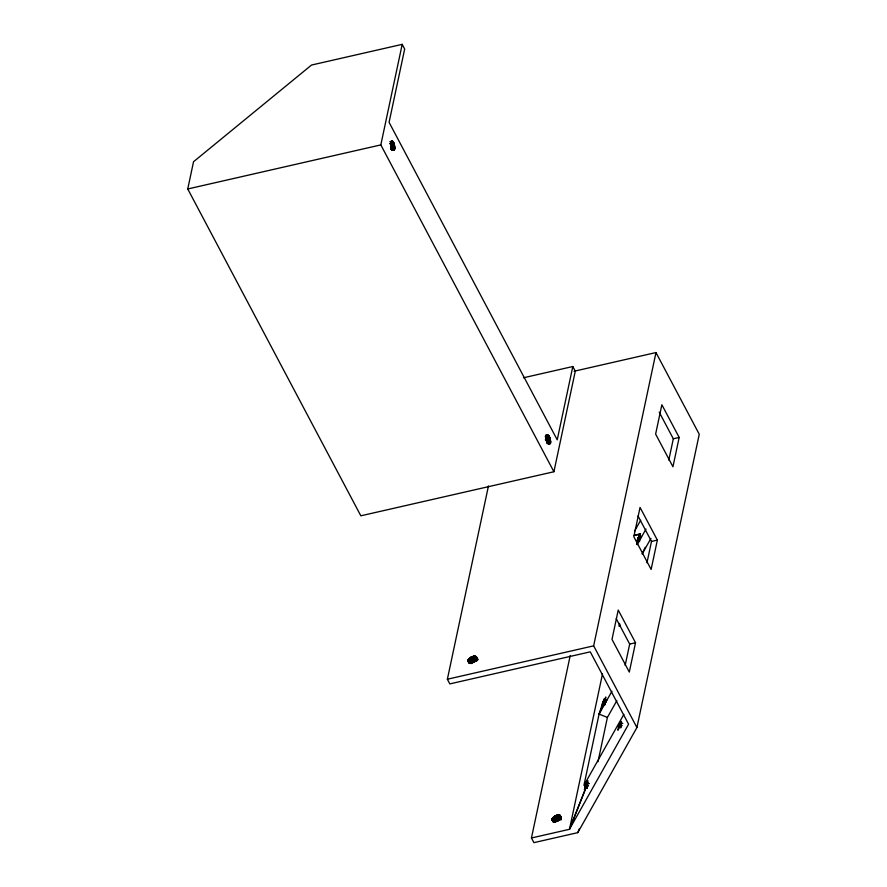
<?xml version="1.0" encoding="UTF-8"?>
<svg xmlns="http://www.w3.org/2000/svg" width="887" height="887" viewBox="0 0 887 887"><rect width="100%" height="100%" fill="white"/><g stroke="black" fill="none" stroke-linecap="round" stroke-linejoin="round"><path stroke-width="1.33" d="M394.782 148.151L393.817 143.106L391.71 140.856L390.845 143.439L391.81 147.963L393.706 150.236L394.782 148.151L391.267 148.994M550.55 442.303C550.517 439.52 549.596 433.255 545.549 435.561C549.186 432.512 544.995 439.353 547.479 441.859C548.587 447.846 554.209 440.085 547.046 443.101L550.55 442.425L548.177 443.3M473.104 656.413L475.576 661.081L473.414 656.358C482.783 664.396 460.098 664.773 470.897 657.289C483.382 651.513 471.673 670.738 469.478 658.331M557.712 815.064C567.358 822.493 544.418 824.012 554.719 816.195C567.303 809.853 556.182 829.545 553.543 817.082M572.802 366.519L575.275 371.187L553.909 471.74L360.832 515.813L187.745 188.975L193.532 161.744L311.503 65.05L402.199 44.35L404.672 49.018L389.083 122.339L557.224 439.841L572.802 366.519L523.463 377.784M553.909 471.74L380.822 144.903L402.199 44.35M574.122 371.243L655.981 352.56L699.255 434.264L636.91 727.551L577.792 832.638L533.919 842.65L531.446 837.982L569.476 829.301L628.595 724.224L590.265 651.845L449.842 683.899L447.37 679.231L488.46 485.954M531.446 837.982L570.23 655.515M636.91 727.551L593.647 645.847L655.981 352.56M586.229 787.002L584.378 789.707L585.564 784.862L587.992 780.793L587.039 785.084L569.476 829.301L602.506 673.876M597.982 761.789L607.407 717.439L616.875 700.597M625.147 665.416L629.681 644.084L616.221 618.66M646.967 562.768L651.501 541.436L638.041 516.012M668.787 460.109L673.322 438.788L659.218 412.156M635.535 642.753L629.304 672.08L611.997 639.394L618.228 610.068L635.535 642.753L629.681 644.084M657.356 540.094L651.125 569.432L633.817 536.746L640.048 507.419L657.356 540.094L651.501 541.436M679.176 437.446L672.945 466.773L655.626 434.087L661.868 404.76L679.176 437.446L673.322 438.788M637.099 540.593L636.966 542.522L639.472 538.165L640.492 533.575L637.099 540.593L639.472 541.547M602.428 703.757L602.24 705.93L604.734 701.573L605.81 697.005L602.428 703.757L604.812 704.71M619.581 623.395L619.115 626.311L620.257 624.991M618.472 726.819L617.862 730.278L620.257 726.198L621.477 721.386L618.472 726.819L620.856 727.772M569.476 829.301L586.107 787.257M577.792 832.638L579.322 828.791M636.755 543.975L637.742 541.735M603.005 705.143L599.08 714.113L583.945 785.339L623.871 714.357M636.833 543.853L637.842 541.569M603.116 704.977L599.08 714.113L607.407 717.439M645.204 547.268L642.133 554.042L650.936 538.398M634.527 531.18L640.647 520.314M637.199 544.696L645.991 529.051M611.941 691.25L599.08 714.113L602.362 704.001L604.746 704.943M394.482 145.202L390.945 145.911M545.605 440.54L550.217 439.209M546.27 438.533L549.752 437.646L546.248 438.477M634.161 535.426L640.015 533.963M390.868 142.452L393.118 141.798M545.483 436.892L548.964 436.038L545.416 436.781M546.303 438.644L549.896 438.056M390.502 141.953L392.819 141.399L390.424 141.876M545.993 437.856L549.485 437.014L545.926 437.712M546.204 436.027L548.654 435.617M634.127 535.46L639.926 534.074M390.468 144.326L394.116 143.905M391.267 148.329L394.782 147.364M545.583 440.462L550.25 439.353M547.046 442.535L550.561 441.648L547.046 442.369M390.169 141.632L392.509 141.1M390.291 141.732L392.631 141.199M390.535 141.998L392.874 141.465M390.657 142.153L392.996 141.621M187.745 188.975L380.822 144.903M391.023 142.718L393.362 142.175M391.145 142.929L393.484 142.397M391.256 143.151L393.595 142.619M390.202 143.661L393.817 143.106M390.413 144.16L393.928 143.361M390.701 144.991L394.205 144.182M390.779 145.268L394.294 144.47M390.868 145.557L394.371 144.758M390.934 145.856L394.449 145.058M391.001 146.144L394.515 145.346M391.056 146.444L394.571 145.645M394.626 145.934L391.156 147.031M391.2 147.32L394.704 146.521M391.222 147.608L394.737 146.81M391.256 147.896L394.759 147.087M391.278 148.439L394.782 147.641L391.278 148.694M392.364 149.371L394.704 148.839M392.331 149.57L394.671 149.038M392.287 149.759L394.626 149.227M392.176 150.103L394.571 149.404M392.109 150.247L394.449 149.715M392.032 150.369L394.371 149.836M545.705 435.617L548.166 435.162M545.937 435.783L548.41 435.351M546.436 436.304L548.776 435.772M545.394 436.748L548.898 435.949M545.627 437.136L549.142 436.337M545.749 437.346L549.264 436.548M545.86 437.568L549.375 436.77M546.082 438.056L549.596 437.258M546.192 438.322L549.696 437.513M546.481 439.143L549.984 438.333M545.394 439.686L550.073 438.621M545.472 439.985L550.151 438.91M546.78 440.296L550.284 439.497M546.835 440.595L550.35 439.797M546.891 440.894L550.406 440.085M546.935 441.183L550.428 440.24L546.902 440.95M546.98 441.482L550.483 440.673M547.002 441.759L550.517 440.961M547.024 442.048L550.539 441.238M547.046 442.325L550.55 441.515M548.144 443.522L550.483 442.99M548.111 443.722L550.45 443.19M548.055 443.91L550.406 443.378M447.37 679.231L593.647 645.847M545.516 435.55L547.867 435.018M639.05 535.56L641.434 536.513M638.928 535.803L641.312 536.757M638.817 536.047L641.19 537.001M638.695 536.302L641.068 537.256M638.108 537.666L640.481 538.609M637.997 537.943L640.37 538.897M637.886 538.221L640.259 539.174M637.775 538.509L640.159 539.451M637.675 538.786L640.048 539.728M637.232 540.105L639.616 541.059M637.165 540.36L639.538 541.303M604.435 698.734L606.819 699.688M604.324 698.967L606.697 699.921M604.202 699.2L606.575 700.153M604.08 699.455L606.464 700.408M603.482 700.785L605.865 701.739M603.371 701.063L605.754 702.016M603.26 701.351L605.644 702.293M603.149 701.628L605.533 702.582M603.049 701.905L605.422 702.859M602.938 702.182L605.322 703.136M602.661 703.003L605.045 703.956M602.583 703.258L604.956 704.211M602.506 703.513L604.879 704.466M620.412 722.473L622.785 723.426M619.47 724.324L621.854 725.278M619.348 724.59L621.732 725.544M619.237 724.867L621.61 725.821M619.115 725.145L621.499 726.098M618.572 726.542L620.955 727.495M586.629 782.534L589.001 783.487M586.507 782.766L588.89 783.72M585.797 784.308L588.17 785.261M585.675 784.585L588.048 785.538M585.564 784.862L587.937 785.815M585.453 785.139L587.826 786.093M585.342 785.427L587.715 786.381M584.943 786.525L587.316 787.479M584.855 786.791L587.227 787.745M584.766 787.057L587.15 788.011M584.688 787.312L587.072 788.266M476.241 656.779L477.539 659.174M468.081 660.394L469.323 662.711M476.496 657.034L477.927 659.651M476.086 656.679L477.472 659.119M475.742 656.502L477.594 660.006L475.953 656.602L477.173 658.93M559.808 815.253L561.05 817.581M475.554 656.424L477.406 659.928M559.619 815.175L560.861 817.515M475.343 656.369L477.206 659.873M559.42 815.12L561.271 818.623M475.133 656.325L476.984 659.828M559.198 815.075L561.05 818.579M474.9 656.291L476.762 659.795M558.976 815.042L560.828 818.546M474.667 656.269L476.519 659.773M558.732 815.02L561.205 819.688M474.168 656.269L476.896 660.926M558.245 815.02L560.961 819.677M473.913 656.28L476.386 660.959M557.978 815.031L560.451 819.699M473.647 656.313L476.119 660.981M557.169 815.164L559.919 819.776M472.826 656.491L475.299 661.159M556.892 815.231L559.364 819.91M472.538 656.568L475.022 661.236M556.615 815.319L559.087 819.987M472.261 656.657L474.733 661.325M556.337 815.408L558.81 820.076M471.984 656.768L474.456 661.436M556.06 815.519L558.533 820.187M471.707 656.879L474.179 661.547M555.783 815.63L558.256 820.298M471.44 657.001L473.913 661.68M555.506 815.752L557.978 820.42M471.163 657.145L473.636 661.813M555.24 815.896L557.712 820.564M470.897 657.289L473.37 661.957M554.974 816.04L557.446 820.708M470.642 657.444L473.115 662.112M554.719 816.195L557.191 820.863M470.387 657.611L472.86 662.279M554.464 816.35L556.936 821.029M470.143 657.777L472.616 662.445M554.22 816.528L556.692 821.196M469.91 657.954L472.383 662.622M469.689 658.143L472.161 662.811M556.227 821.562L554.02 816.672M471.551 663.387L469.312 658.487M555.628 822.138L553.377 817.237M468.913 658.919L471.385 663.587M552.978 817.67L555.45 822.338M468.746 659.13L470.598 662.633M552.812 817.881L554.674 821.373M468.602 659.329L470.454 662.833M552.668 818.08L554.519 821.584M468.469 659.54L470.321 663.044M552.534 818.291L554.386 821.794M468.347 659.751L470.199 663.254M552.413 818.501L554.275 821.994M468.247 659.95L470.099 663.454M552.313 818.701L554.175 822.205M468.159 660.161L469.4 662.489M552.235 818.912L553.466 821.24M468.048 660.56L469.278 662.899M552.113 819.311L553.344 821.639M468.014 660.76L469.245 663.088M552.08 819.51L553.311 821.839M467.992 660.948L469.234 663.465M552.069 819.699L553.3 822.216M476.397 656.923L477.616 659.252M561.238 817.67L560.019 815.353L561.149 817.637M468.103 660.327L469.334 662.678M549.541 437.136L546.059 438.012L549.541 437.136M393.651 142.74L390.18 143.616L393.651 142.74M549.02 436.127L545.538 436.969L549.02 436.127M394.748 148.506L391.234 149.326L394.759 148.384M394.737 148.617L391.222 149.415L394.737 148.617M550.561 442.048L547.057 442.846L550.561 442.048M550.561 441.914L547.046 442.691L550.561 441.914M553.399 821.462L552.157 819.144L553.41 821.429"/></g></svg>
